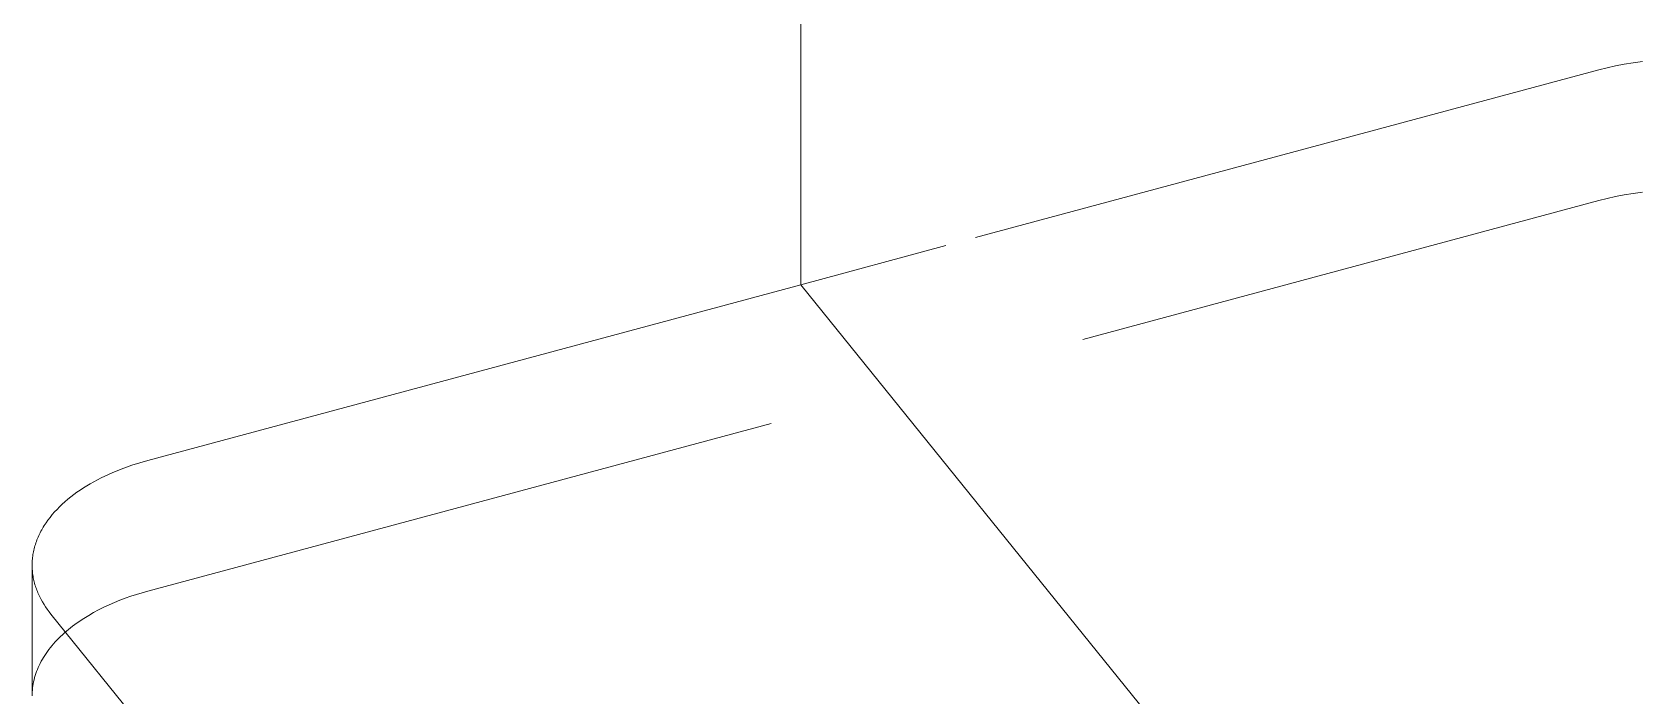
# Model space of a CAD drawing. Header units: inches. Extents: x -6 to 195, y -3 to 126.
# Drawn here: x 111.559 to 114.718, y 55.961 to 57.267 of the extents above; entities that cross this region are included whole.
import ezdxf

# ---------------------------------------------------------------- set-up
doc = ezdxf.new("R2010")
doc.units = ezdxf.units.IN
doc.linetypes.add('HIDDEN', pattern=[1.905, 1.27, -0.635])
doc.layers.add('ZANO_R', color=7, linetype='Continuous', lineweight=0)
doc.layers.add('ZANO_R_przerywana', color=250, linetype='HIDDEN', lineweight=0)

msp = doc.modelspace()

# ---------------------------------------------------------------- linework, layer by layer
at = {"layer": 'ZANO_R'}
for p, q in [((113.0708, 69.4355), (113.0708, 56.77016)), ((113.0708, 56.77016), (111.78626, 56.42433)), ((113.0708, 56.77016), (120.55813, 47.49985)), ((111.73938, 56.40939), (111.75488, 56.41487)), ((111.75488, 56.41487), (111.77052, 56.41985)), ((111.77052, 56.41985), (111.78626, 56.42433)), ((111.67339, 56.37855), (111.68031, 56.38247)), ((111.68031, 56.38247), (111.68735, 56.38627)), ((111.68735, 56.38627), (111.69451, 56.38995)), ((111.69451, 56.38995), (111.70177, 56.3935)), ((111.70177, 56.3935), (111.70913, 56.39693)), ((111.70913, 56.39693), (111.71658, 56.40024)), ((111.71658, 56.40024), (111.72411, 56.40341)), ((111.72411, 56.40341), (111.73938, 56.40939)), ((111.62917, 56.34789), (111.63498, 56.3526)), ((111.63498, 56.3526), (111.64097, 56.3572)), ((111.64097, 56.3572), (111.64714, 56.36169)), ((111.64714, 56.36169), (111.65347, 56.36608)), ((111.65347, 56.36608), (111.65996, 56.37035)), ((111.65996, 56.37035), (111.6666, 56.37451)), ((111.6666, 56.37451), (111.67339, 56.37855)), ((111.59858, 56.31771), (111.60313, 56.32295)), ((111.60313, 56.32295), (111.60792, 56.32812)), ((111.60792, 56.32812), (111.61292, 56.3332)), ((111.61292, 56.3332), (111.61813, 56.33819)), ((111.61813, 56.33819), (111.62355, 56.34309)), ((111.62355, 56.34309), (111.62917, 56.34789)), ((111.57622, 56.28491), (111.57774, 56.28772)), ((111.57774, 56.28772), (111.57933, 56.29051)), ((111.57933, 56.29051), (111.58098, 56.2933)), ((111.58098, 56.2933), (111.58269, 56.29607)), ((111.58269, 56.29607), (111.58447, 56.29883)), ((111.58447, 56.29883), (111.5863, 56.30157)), ((111.5863, 56.30157), (111.59015, 56.30702)), ((111.59015, 56.30702), (111.59425, 56.3124)), ((111.59425, 56.3124), (111.59858, 56.31771)), ((111.5637, 56.25353), (111.56451, 56.25641)), ((111.56451, 56.25641), (111.56539, 56.25929)), ((111.56539, 56.25929), (111.56634, 56.26216)), ((111.56634, 56.26216), (111.56735, 56.26503)), ((111.56735, 56.26503), (111.56842, 56.26789)), ((111.56842, 56.26789), (111.56956, 56.27074)), ((111.56956, 56.27074), (111.57076, 56.27359)), ((111.57076, 56.27359), (111.57203, 56.27644)), ((111.57203, 56.27644), (111.57336, 56.27927)), ((111.57336, 56.27927), (111.57476, 56.2821)), ((111.57476, 56.2821), (111.57622, 56.28491)), ((111.559, 56.22188), (111.55911, 56.22475)), ((111.55911, 56.22475), (111.55928, 56.22761)), ((111.55928, 56.22761), (111.55951, 56.23049)), ((111.55951, 56.23049), (111.55981, 56.23336)), ((111.55981, 56.23336), (111.56017, 56.23624)), ((111.56017, 56.23624), (111.5606, 56.23912)), ((111.5606, 56.23912), (111.56109, 56.242)), ((111.56109, 56.242), (111.56165, 56.24489)), ((111.56165, 56.24489), (111.56227, 56.24777)), ((111.56227, 56.24777), (111.56295, 56.25065)), ((111.56295, 56.25065), (111.5637, 56.25353)), ((111.55895, 56.21902), (111.559, 56.22188)), ((111.55897, 56.21617), (111.55895, 56.21902)), ((111.55895, 55.96116), (111.55895, 56.21617)), ((111.55904, 56.21333), (111.55897, 56.21617)), ((111.55918, 56.21049), (111.55904, 56.21333)), ((111.55938, 56.20766), (111.55918, 56.21049)), ((111.55964, 56.20484), (111.55938, 56.20766)), ((111.55996, 56.20203), (111.55964, 56.20484)), ((111.56034, 56.19923), (111.55996, 56.20203)), ((111.56078, 56.19643), (111.56034, 56.19923)), ((111.56127, 56.19365), (111.56078, 56.19643)), ((111.56183, 56.19089), (111.56127, 56.19365)), ((111.56244, 56.18813), (111.56183, 56.19089)), ((111.5631, 56.18539), (111.56244, 56.18813)), ((111.56383, 56.18266), (111.5631, 56.18539)), ((111.5646, 56.17994), (111.56383, 56.18266)), ((111.56543, 56.17724), (111.5646, 56.17994)), ((111.56632, 56.17455), (111.56543, 56.17724)), ((111.56726, 56.17188), (111.56632, 56.17455)), ((111.56824, 56.16922), (111.56726, 56.17188)), ((111.56928, 56.16658), (111.56824, 56.16922)), ((111.57038, 56.16396), (111.56928, 56.16658)), ((111.57152, 56.16135), (111.57038, 56.16396)), ((111.57271, 56.15876), (111.57152, 56.16135)), ((111.57394, 56.15619), (111.57271, 56.15876)), ((111.57656, 56.15111), (111.57394, 56.15619)), ((111.57936, 56.1461), (111.57656, 56.15111)), ((111.58233, 56.14116), (111.57936, 56.1461)), ((111.58547, 56.13631), (111.58233, 56.14116)), ((111.58877, 56.13154), (111.58547, 56.13631)), ((111.59223, 56.12686), (111.58877, 56.13154)), ((111.59584, 56.12226), (111.59223, 56.12686)), ((111.59584, 56.12226), (118.7504, 47.26397))]:
    msp.add_line(p, q, dxfattribs=at)
at = {"layer": 'ZANO_R_przerywana'}
for p, q in [((114.67351, 57.20063), (114.69073, 57.20396)), ((114.69073, 57.20396), (114.70848, 57.20687)), ((114.70848, 57.20687), (114.72671, 57.20933)), ((114.64078, 57.19283), (113.35625, 56.84701)), ((114.64078, 57.19283), (114.65685, 57.19691)), ((114.65685, 57.19691), (114.67351, 57.20063)), ((114.70848, 56.94971), (114.72671, 56.95217)), ((111.78626, 56.16717), (114.64078, 56.93567)), ((114.64078, 56.93567), (114.65685, 56.93975)), ((114.65685, 56.93975), (114.67351, 56.94347)), ((114.67351, 56.94347), (114.69073, 56.9468)), ((114.69073, 56.9468), (114.70848, 56.94971)), ((113.0708, 56.77016), (113.35625, 56.84701)), ((111.76415, 56.16072), (111.77519, 56.16406)), ((111.77519, 56.16406), (111.78626, 56.16717)), ((111.67987, 56.12507), (111.6898, 56.13038)), ((111.6898, 56.13038), (111.69994, 56.13546)), ((111.69994, 56.13546), (111.71029, 56.14029)), ((111.71029, 56.14029), (111.72081, 56.14488)), ((111.72081, 56.14488), (111.73148, 56.14921)), ((111.73148, 56.14921), (111.74227, 56.15329)), ((111.74227, 56.15329), (111.75317, 56.15713)), ((111.75317, 56.15713), (111.76415, 56.16072)), ((111.63443, 56.095), (111.63861, 56.09825)), ((111.63861, 56.09825), (111.64288, 56.10145)), ((111.64288, 56.10145), (111.65167, 56.10769)), ((111.65167, 56.10769), (111.66078, 56.11371)), ((111.66078, 56.11371), (111.67019, 56.11951)), ((111.67019, 56.11951), (111.67987, 56.12507)), ((111.60118, 56.06359), (111.60446, 56.06725)), ((111.60446, 56.06725), (111.60784, 56.07087)), ((111.60784, 56.07087), (111.61133, 56.07445)), ((111.61133, 56.07445), (111.61493, 56.07799)), ((111.61493, 56.07799), (111.61863, 56.08149)), ((111.61863, 56.08149), (111.62244, 56.08494)), ((111.62244, 56.08494), (111.62634, 56.08834)), ((111.62634, 56.08834), (111.63033, 56.09169)), ((111.63033, 56.09169), (111.63443, 56.095)), ((111.57918, 56.03309), (111.58151, 56.037)), ((111.58151, 56.037), (111.58396, 56.04089)), ((111.58396, 56.04089), (111.58653, 56.04475)), ((111.58653, 56.04475), (111.58923, 56.04858)), ((111.58923, 56.04858), (111.59204, 56.05238)), ((111.59204, 56.05238), (111.59498, 56.05615)), ((111.59498, 56.05615), (111.59802, 56.05989)), ((111.59802, 56.05989), (111.60118, 56.06359)), ((111.56508, 56.00113), (111.5664, 56.00517)), ((111.5664, 56.00517), (111.56784, 56.0092)), ((111.56784, 56.0092), (111.56941, 56.01322)), ((111.56941, 56.01322), (111.57111, 56.01723)), ((111.57111, 56.01723), (111.57294, 56.02122)), ((111.57294, 56.02122), (111.57489, 56.0252)), ((111.57489, 56.0252), (111.57697, 56.02915)), ((111.57697, 56.02915), (111.57918, 56.03309)), ((111.55917, 55.96875), (111.55946, 55.97278)), ((111.55946, 55.97278), (111.55988, 55.97683)), ((111.55988, 55.97683), (111.56043, 55.98088)), ((111.56043, 55.98088), (111.56111, 55.98493)), ((111.56111, 55.98493), (111.56191, 55.98898)), ((111.56191, 55.98898), (111.56284, 55.99304)), ((111.56284, 55.99304), (111.5639, 55.99709)), ((111.5639, 55.99709), (111.56508, 56.00113)), ((111.559, 55.96472), (111.55917, 55.96875))]:
    msp.add_line(p, q, dxfattribs=at)

doc.saveas('drawing.dxf')
